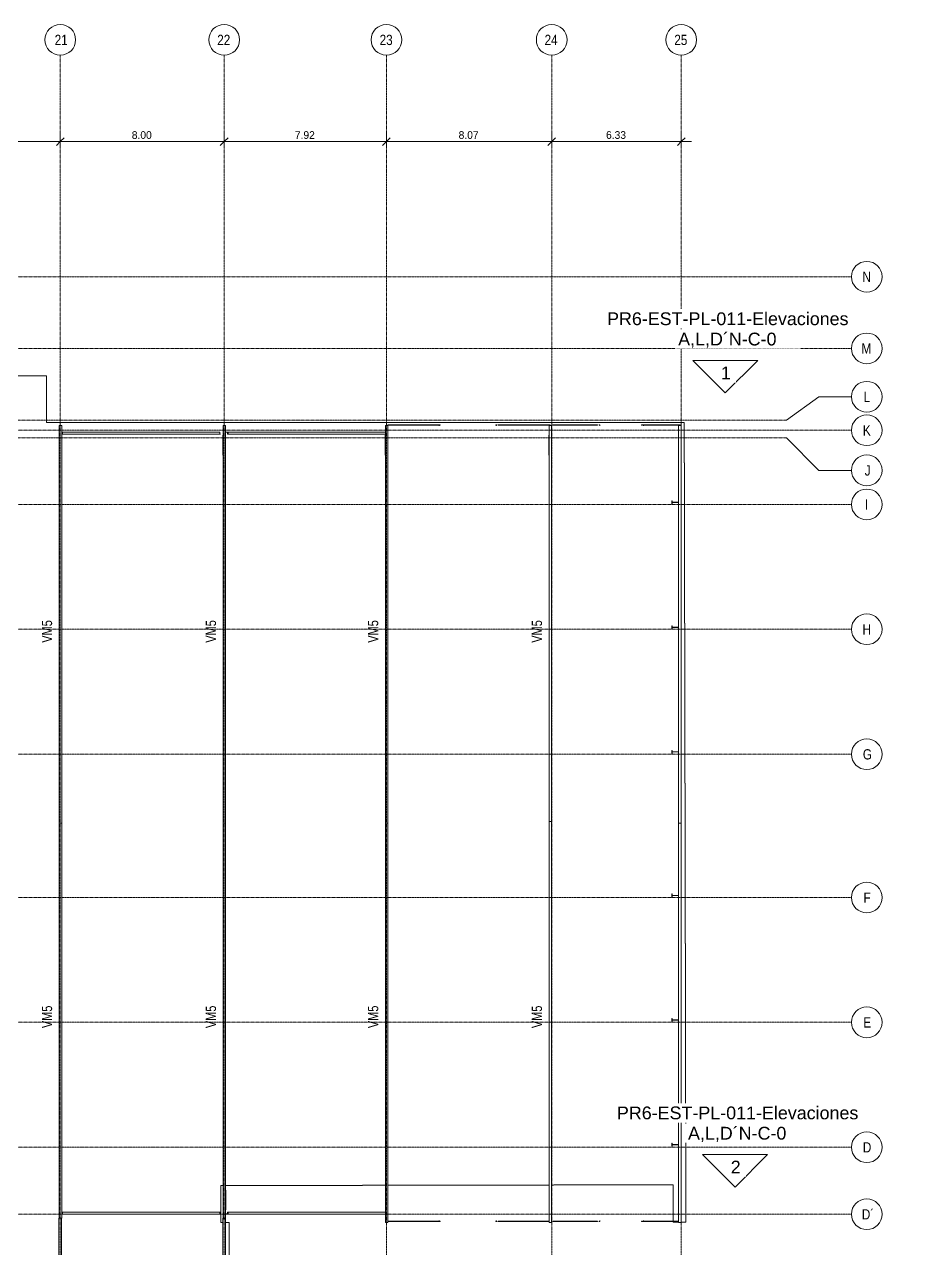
# Model space of a CAD drawing. Header units: centimetres. Extents: x -14291 to 3948, y -1225 to 8033.
# Drawn here: x -1116 to 3216, y 2054 to 8033 of the extents above; entities that cross this region are included whole.
import ezdxf

# ---------------------------------------------------------------- set-up
doc = ezdxf.new("R2010")
doc.units = ezdxf.units.CM
doc.linetypes.add('_Overhead', pattern=[0.47625, 0.3175, -0.15875])
doc.linetypes.add('Grid Line', pattern=[2.2225, 1.27, -0.3175, 0.3175, -0.3175])
for name, color, linetype, lineweight in [('A-ANNO-DIMS', 7, 'Continuous', 9), ('A-ANNO-DIMS-250', 7, 'Continuous', 9), ('A-FLOR', 7, 'Continuous', 9), ('A-GENM', 7, 'Continuous', 9), ('G-ANNO-SYMB', 7, 'Continuous', 9), ('S-BEAM', 7, 'Continuous', 9), ('S-BEAM-IDEN', 7, 'Continuous', 18), ('S-COLS', 7, 'Continuous', 9), ('S-GRID', 7, 'Continuous', 9), ('S-GRID-IDEN', 7, 'Continuous', 9)]:
    doc.layers.add(name, color=color, linetype=linetype, lineweight=lineweight)
doc.styles.add('Arial', font='arial.ttf', dxfattribs={"height": 62.5})
doc.styles.add('Century Gothic', font='GOTHIC.TTF', dxfattribs={"height": 37.5})
doc.styles.add('Century Gothic_1', font='GOTHIC.TTF', dxfattribs={"width": 0.8, "height": 50})
doc.styles.add('Saira Condensed', font='SairaCondensed-Regular.ttf', dxfattribs={"height": 50})
doc.dimstyles.new('FCA_N_Cotas_E100', dxfattribs={"dimscale": 30.48, "dimtxt": 39.15631, "dimasz": 1.230315, "dimexe": 1.64042, "dimexo": 1.64042, "dimgap": 0.082021, "dimtad": 1, "dimlfac": 0.01, "dimrnd": 0.01, "dimzin": 0, "dimdsep": 46, "dimtxsty": 'Century Gothic', "dimblk1": 'OBLIQUE', "dimblk2": 'OBLIQUE', "dimsah": 1, "dimcen": 0.09, "dimdle": 1.64042, "dimadec": 3, "dimazin": 2, "dimtfac": 1, "dimtdec": 4, "dimtix": 1, "dimtmove": 0, "dimatfit": 3, "dimfxl": 1, "dimtvp": 1, "dimtolj": 1, "dimtzin": 0, "dimarcsym": 2})

# ---------------------------------------------------------------- blocks, each defined once
blk = doc.blocks.new('UC-Perfil universal-Pilar - 150 x 430-1710941-N01 - Planta Envigados')
at = {"layer": 'S-COLS'}
for p, q in [((-7.5, 22.5), (7.5, 22.5)), ((-7.5, 21), (-7.5, 22.5)), ((-2, 21), (-7.5, 21)), ((-0.5, -10.2), (-0.5, 19.4)), ((0.5, 19.4), (0.5, -10.2)), ((7.5, 21), (2, 21)), ((7.5, 22.5), (7.5, 21))]:
    blk.add_line(p, q, dxfattribs=at)
for centre, start, end in [((-2, 19.4), 0, 90), ((2, 19.4), 90, 180)]:
    blk.add_arc(centre, 1.52, start, end, dxfattribs=at)
blk = doc.blocks.new('UC-Perfil universal-Pilar - 150 x 430-1711016-N01 - Planta Envigados')
at = {"layer": 'S-COLS'}
for p, q in [((-7.5, 22.5), (7.5, 22.5)), ((-7.5, 21), (-7.5, 22.5)), ((-2, 21), (-7.5, 21)), ((-0.5, -10.2), (-0.5, 19.4)), ((0.5, 19.4), (0.5, -10.2)), ((7.5, 21), (2, 21)), ((7.5, 22.5), (7.5, 21))]:
    blk.add_line(p, q, dxfattribs=at)
for centre, start, end in [((-2, 19.4), 0, 90), ((2, 19.4), 90, 180)]:
    blk.add_arc(centre, 1.52, start, end, dxfattribs=at)
blk = doc.blocks.new('UC-Perfil universal-Pilar - 150 x 430-1711067-N01 - Planta Envigados')
at = {"layer": 'S-COLS'}
for p, q in [((-7.5, 22.5), (7.5, 22.5)), ((-7.5, 21), (-7.5, 22.5)), ((-2, 21), (-7.5, 21)), ((-0.5, -10.2), (-0.5, 19.4)), ((0.5, 19.4), (0.5, -10.2)), ((7.5, 21), (2, 21)), ((7.5, 22.5), (7.5, 21))]:
    blk.add_line(p, q, dxfattribs=at)
for centre, start, end in [((-2, 19.4), 0, 90), ((2, 19.4), 90, 180)]:
    blk.add_arc(centre, 1.52, start, end, dxfattribs=at)
blk = doc.blocks.new('M_RVR_PERFIL L - M_RVR_PERFIL L-1712002-N01 - Planta Envigados')
at = {"layer": 'S-BEAM'}
for p, q in [((2.5, 2.5), (2.3, 2.5)), ((2.3, 2.5), (2.3, -2.3)), ((2.5, -2.5), (2.5, 2.5)), ((2.3, -2.3), (-2.5, -2.3)), ((-2.5, -2.3), (-2.5, -2.5)), ((-2.5, -2.5), (2.5, -2.5))]:
    blk.add_line(p, q, dxfattribs=at)
blk = doc.blocks.new('RVR_Tensor angular - d_25 mm-1712744-N01 - Planta Envigados')
at = {"layer": 'A-GENM', "color": 8, "true_color": 0x808080}
for p, q in [((1, 1), (0, 1)), ((172.7, 1), (1.2, 1)), ((0, -1), (172.7, -1))]:
    blk.add_line(p, q, dxfattribs=at)
for start_param, end_param in [(0, 1.570796), (1.570796, 3.141593)]:
    blk.add_ellipse((0, 0), major_axis=(0, 1), ratio=0.573576, start_param=start_param, end_param=end_param, dxfattribs=at)
blk = doc.blocks.new('RVR_Tensor angular - d_25 mm-1712714-N01 - Planta Envigados')
at = {"layer": 'A-GENM', "color": 8, "true_color": 0x808080}
for p, q in [((216.1, 1), (0, 1)), ((0, -1), (216.1, -1))]:
    blk.add_line(p, q, dxfattribs=at)
for centre, start_param, end_param in [((0, 0), 0, 1.570796), ((216.1, 0), 4.712389, 7.853982), ((0, 0), 1.570796, 3.141593), ((216.1, 0), 1.570796, 4.712389)]:
    blk.add_ellipse(centre, major_axis=(0, 1), ratio=0.502462, start_param=start_param, end_param=end_param, dxfattribs=at)
blk = doc.blocks.new('RVR_Tensor angular - d_25 mm-1712641-N01 - Planta Envigados')
at = {"layer": 'A-GENM', "color": 8, "true_color": 0x808080}
for start, end in [(360, 180), (135, 165), (180, 360), (75, 105), (315, 0), (0, 15), (195, 225)]:
    blk.add_arc((0, 0), 1, start, end, dxfattribs=at)
blk = doc.blocks.new('RVR_Tensor angular - d_25 mm-1712640-N01 - Planta Envigados')
at = {"layer": 'A-GENM', "color": 8, "true_color": 0x808080}
for start, end in [(360, 180), (165, 180), (180, 210), (180, 360), (105, 135), (240, 0), (45, 60), (0, 15)]:
    blk.add_arc((0, 0), 1, start, end, dxfattribs=at)
blk = doc.blocks.new('RVR_Tensor angular - d_25 mm-V32-N01 - Planta Envigados')
at = {"layer": 'A-GENM', "color": 8, "true_color": 0x808080}
for start, end in [(75, 180), (165, 180), (180, 210), (180, 285), (105, 135), (240, 285)]:
    blk.add_arc((0, 0), 1, start, end, dxfattribs=at)
blk = doc.blocks.new('M_RVR_PERFIL L - M_RVR_PERFIL L-1712762-N01 - Planta Envigados')
at = {"layer": 'S-BEAM'}
for p, q in [((2.5, 2.5), (-2.5, 2.5)), ((-2.5, 2.5), (-2.5, 2.3)), ((-2.5, 2.3), (2.3, 2.3)), ((2.3, 2.3), (2.3, -2.5)), ((2.5, -2.5), (2.5, 2.5)), ((2.3, -2.5), (2.5, -2.5))]:
    blk.add_line(p, q, dxfattribs=at)
blk = doc.blocks.new('RVR_Tensor angular - d_25 mm-1712944-N01 - Planta Envigados')
at = {"layer": 'A-GENM', "color": 8, "true_color": 0x808080}
for p, q in [((249.5, 1), (0, 1)), ((0, -1), (249.5, -1))]:
    blk.add_line(p, q, dxfattribs=at)
for centre, start_param, end_param in [((0, 0), 0, 1.570796), ((249.5, 0), 4.712389, 7.853982), ((0, 0), 1.570796, 3.141593), ((249.5, 0), 1.570796, 4.712389)]:
    blk.add_ellipse(centre, major_axis=(0, 1), ratio=0.45399, start_param=start_param, end_param=end_param, dxfattribs=at)
blk = doc.blocks.new('RVR_Tensor angular - d_25 mm-1712957-N01 - Planta Envigados')
at = {"layer": 'A-GENM', "color": 8, "true_color": 0x808080}
for p, q in [((248.7, 1), (0, 1)), ((0, -1), (248.7, -1))]:
    blk.add_line(p, q, dxfattribs=at)
for start_param, end_param in [(0, 1.570796), (1.570796, 3.141593)]:
    blk.add_ellipse((0, 0), major_axis=(0, 1), ratio=0.422618, start_param=start_param, end_param=end_param, dxfattribs=at)
blk = doc.blocks.new('RVR_Tensor angular - d_25 mm-V33-N01 - Planta Envigados')
at = {"layer": 'A-GENM', "color": 8, "true_color": 0x808080}
for start, end in [(360, 180), (135, 165), (180, 225), (240, 360), (75, 105), (315, 0), (0, 15), (195, 225)]:
    blk.add_arc((0, 0), 1, start, end, dxfattribs=at)
blk = doc.blocks.new('RVR_Tensor angular - d_25 mm-V34-N01 - Planta Envigados')
at = {"layer": 'A-GENM', "color": 8, "true_color": 0x808080}
for start, end in [(75, 180), (135, 165), (180, 240), (75, 105), (195, 225), (255, 285)]:
    blk.add_arc((0, 0), 1, start, end, dxfattribs=at)
blk = doc.blocks.new('RVR_Tensor angular doble L - d_25 mm-1744887-N01 - Planta Envigados')
at = {"layer": 'S-BEAM'}
for p, q in [((5.2, 5), (-4.8, 5)), ((-4.8, -4.5), (-4.8, 4.5)), ((729.9, 5), (373.1, 5)), ((730.3, 5), (729.9, 5)), ((-11.9, -5), (-11.9, -4.5)), ((-2.6, -4.5), (-11.9, -4.5)), ((-3, -5), (-11.9, -5)), ((-3, -5), (-3.7, -5))]:
    blk.add_line(p, q, dxfattribs=at)
blk = doc.blocks.new('RVR_Tensor angular doble L - d_25 mm-1744888-N01 - Planta Envigados')
at = {"layer": 'S-BEAM'}
for p, q in [((738.4, 5), (738, 5)), ((738, 4.5), (738.4, 4.5)), ((738.4, 4.5), (738.4, 5)), ((-4.8, -5), (5.2, -5)), ((362.3, -5), (729.9, -5)), ((729.9, -5), (730.3, -5))]:
    blk.add_line(p, q, dxfattribs=at)
blk = doc.blocks.new('RVR_Tensor angular doble L - d_25 mm-1744889-N01 - Planta Envigados')
at = {"layer": 'S-BEAM'}
for p, q in [((-4.4, 4.5), (-2.3, 4.5)), ((382.7, 5), (765.9, 5)), ((382.7, 5), (764.5, 5)), ((382.7, 4.5), (764.5, 4.5)), ((765.9, 5), (764.5, 5)), ((764.5, 5), (764.5, 4.5)), ((764.5, 4.5), (765.9, 4.5)), ((382.7, -5), (765.9, -5))]:
    blk.add_line(p, q, dxfattribs=at)
blk = doc.blocks.new('RVR_Tensor angular doble L - d_25 mm-1744890-N01 - Planta Envigados')
at = {"layer": 'S-BEAM'}
for p, q in [((767.2, 5), (382.7, 5)), ((767.3, 5), (767.2, 5)), ((767.2, 5), (767.2, -4.5)), ((767.3, -5), (767.3, 5)), ((767.7, 5), (767.6, 5)), ((767.6, 5), (767.6, -5)), ((767.7, -4.5), (767.7, 5)), ((764.5, -4.5), (382.7, -4.5)), ((767.6, -5), (382.7, -5)), ((764.5, -5), (382.7, -5)), ((767.2, -4.5), (764.5, -4.5)), ((764.5, -4.5), (764.5, -5)), ((764.5, -5), (767.3, -5)), ((767.6, -5), (770.3, -5)), ((770.3, -4.5), (767.7, -4.5)), ((770.3, -5), (770.3, -4.5))]:
    blk.add_line(p, q, dxfattribs=at)
blk = doc.blocks.new('RVR_Tensor angular doble L - d_25 mm-V35-N01 - Planta Envigados')
at = {"layer": 'S-BEAM'}
for p, q in [((5.2, 5), (-4.8, 5)), ((-4.8, -4.5), (-4.8, 4.5)), ((729.9, 5), (373.1, 5)), ((730.3, 5), (729.9, 5)), ((-2.6, -4.5), (-5.2, -4.5)), ((-3, -5), (-5.2, -5)), ((-3, -5), (-3.7, -5))]:
    blk.add_line(p, q, dxfattribs=at)
blk = doc.blocks.new('RVR_Tensor angular doble L - d_25 mm-V36-N01 - Planta Envigados')
at = {"layer": 'S-BEAM'}
for p, q in [((-4.4, 4.5), (-2.3, 4.5)), ((382.7, 5), (767.6, 5)), ((382.7, 5), (764.5, 5)), ((382.7, 4.5), (764.5, 4.5)), ((767.3, 5), (764.5, 5)), ((764.5, 5), (764.5, 4.5)), ((764.5, 4.5), (767.2, 4.5)), ((767.2, 4.5), (767.2, -5)), ((767.3, -5), (767.3, 5)), ((767.6, 5), (767.6, -5)), ((770.3, 5), (767.6, 5)), ((767.7, -5), (767.7, 4.5)), ((767.7, 4.5), (770.3, 4.5)), ((770.3, 4.5), (770.3, 5)), ((382.7, -5), (767.2, -5)), ((767.2, -5), (767.3, -5)), ((767.6, -5), (767.7, -5))]:
    blk.add_line(p, q, dxfattribs=at)
blk = doc.blocks.new('RVR_Tensor angular doble L - d_25 mm-V37-N01 - Planta Envigados')
at = {"layer": 'S-BEAM'}
for p, q in [((767.2, 5), (382.7, 5)), ((767.3, 5), (767.2, 5)), ((767.2, 5), (767.2, -4.5)), ((767.3, -5), (767.3, 5)), ((767.7, 5), (767.6, 5)), ((767.6, 5), (767.6, -5)), ((767.7, -4.5), (767.7, 5)), ((-2.3, -4.5), (-4.4, -4.5)), ((764.5, -4.5), (382.7, -4.5)), ((767.6, -5), (382.7, -5)), ((764.5, -5), (382.7, -5)), ((767.2, -4.5), (764.5, -4.5)), ((764.5, -4.5), (764.5, -5)), ((764.5, -5), (767.3, -5)), ((767.6, -5), (770.3, -5)), ((770.3, -4.5), (767.7, -4.5)), ((770.3, -5), (770.3, -4.5))]:
    blk.add_line(p, q, dxfattribs=at)
blk = doc.blocks.new('RVR_Tensor angular doble L - d_25 mm-V38-N01 - Planta Envigados')
at = {"layer": 'S-BEAM'}
for p, q in [((-11.9, 4.5), (-11.9, 5)), ((-11.9, 5), (-3, 5)), ((-11.9, 4.5), (-2.6, 4.5)), ((-4.8, -4.5), (-4.8, 4.5)), ((-3.7, 5), (-3, 5)), ((-4.8, -5), (5.2, -5)), ((373.1, -5), (729.9, -5)), ((729.9, -5), (730.3, -5))]:
    blk.add_line(p, q, dxfattribs=at)
blk = doc.blocks.new('RVR_Tensor angular doble L - d_25 mm-V39-N01 - Planta Envigados')
at = {"layer": 'S-BEAM'}
for p, q in [((5.2, 5), (-4.8, 5)), ((729.9, 5), (362.3, 5)), ((730.3, 5), (729.9, 5)), ((738.4, -4.5), (738, -4.5)), ((738, -5), (738.4, -5)), ((738.4, -5), (738.4, -4.5))]:
    blk.add_line(p, q, dxfattribs=at)
blk = doc.blocks.new('RVR_Tensor angular doble L - d_25 mm-V40-N01 - Planta Envigados')
at = {"layer": 'S-BEAM'}
for p, q in [((765.9, 5), (382.7, 5)), ((-2.3, -4.5), (-4.4, -4.5)), ((764.5, -4.5), (382.7, -4.5)), ((765.9, -5), (382.7, -5)), ((764.5, -5), (382.7, -5)), ((765.9, -4.5), (764.5, -4.5)), ((764.5, -4.5), (764.5, -5)), ((764.5, -5), (765.9, -5))]:
    blk.add_line(p, q, dxfattribs=at)
blk = doc.blocks.new('RVR_Tensor angular doble L - d_25 mm-V41-N01 - Planta Envigados')
at = {"layer": 'S-BEAM'}
for p, q in [((382.7, 5), (767.6, 5)), ((382.7, 5), (764.5, 5)), ((382.7, 4.5), (764.5, 4.5)), ((767.3, 5), (764.5, 5)), ((764.5, 5), (764.5, 4.5)), ((764.5, 4.5), (767.2, 4.5)), ((767.2, 4.5), (767.2, -5)), ((767.3, -5), (767.3, 5)), ((767.6, 5), (767.6, -5)), ((770.3, 5), (767.6, 5)), ((767.7, -5), (767.7, 4.5)), ((767.7, 4.5), (770.3, 4.5)), ((770.3, 4.5), (770.3, 5)), ((382.7, -5), (767.2, -5)), ((767.2, -5), (767.3, -5)), ((767.6, -5), (767.7, -5))]:
    blk.add_line(p, q, dxfattribs=at)
blk = doc.blocks.new('RVR_Tensor angular doble L - d_25 mm-V42-N01 - Planta Envigados')
at = {"layer": 'S-BEAM'}
for p, q in [((-5.2, 5), (-3, 5)), ((-5.2, 4.5), (-2.6, 4.5)), ((-4.8, -4.5), (-4.8, 4.5)), ((-3.7, 5), (-3, 5)), ((-4.8, -5), (5.2, -5)), ((373.1, -5), (729.9, -5)), ((729.9, -5), (730.3, -5))]:
    blk.add_line(p, q, dxfattribs=at)
blk = doc.blocks.new('RVR_Tensor angular - d_25 mm-1722033-N01 - Planta Envigados')
at = {"layer": 'A-GENM', "color": 8, "true_color": 0x808080}
for p, q in [((180.2, 1), (0, 1)), ((0, -1), (1, -1)), ((1.2, -1), (180.2, -1))]:
    blk.add_line(p, q, dxfattribs=at)
for centre, start_param, end_param in [((0, 0), 0, 1.570796), ((180.2, 0), 4.712389, 7.853982), ((0, 0), 1.570796, 3.141593), ((180.2, 0), 1.570796, 4.712389)]:
    blk.add_ellipse(centre, major_axis=(0, 1), ratio=0.573576, start_param=start_param, end_param=end_param, dxfattribs=at)
blk = doc.blocks.new('RVR_Tensor angular - d_25 mm-1722034-N01 - Planta Envigados')
at = {"layer": 'A-GENM', "color": 8, "true_color": 0x808080}
for p, q in [((216.1, 1), (0, 1)), ((0, -1), (216.1, -1))]:
    blk.add_line(p, q, dxfattribs=at)
for centre, start_param, end_param in [((0, 0), 0, 1.570796), ((216.1, 0), 4.712389, 7.853982), ((0, 0), 1.570796, 3.141593), ((216.1, 0), 1.570796, 4.712389)]:
    blk.add_ellipse(centre, major_axis=(0, 1), ratio=0.502462, start_param=start_param, end_param=end_param, dxfattribs=at)
blk = doc.blocks.new('RVR_Tensor angular - d_25 mm-1722035-N01 - Planta Envigados')
at = {"layer": 'A-GENM', "color": 8, "true_color": 0x808080}
for start, end in [(360, 180), (135, 165), (180, 360), (60, 120), (0, 45), (345, 0), (240, 300)]:
    blk.add_arc((0, 0), 1, start, end, dxfattribs=at)
blk = doc.blocks.new('RVR_Tensor angular - d_25 mm-1722036-N01 - Planta Envigados')
at = {"layer": 'A-GENM', "color": 8, "true_color": 0x808080}
for start, end in [(360, 180), (150, 180), (180, 360), (0, 120), (345, 0), (180, 195), (225, 255), (300, 315)]:
    blk.add_arc((0, 0), 1, start, end, dxfattribs=at)
blk = doc.blocks.new('RVR_Tensor angular - d_25 mm-V43-N01 - Planta Envigados')
at = {"layer": 'A-GENM', "color": 8, "true_color": 0x808080}
for start, end in [(75, 180), (150, 180), (75, 120), (180, 195), (180, 285), (225, 255)]:
    blk.add_arc((0, 0), 1, start, end, dxfattribs=at)
blk = doc.blocks.new('RVR_Tensor angular - d_25 mm-1722037-N01 - Planta Envigados')
at = {"layer": 'A-GENM', "color": 8, "true_color": 0x808080}
for p, q in [((249.5, 1), (0, 1)), ((0, -1), (249.5, -1))]:
    blk.add_line(p, q, dxfattribs=at)
for centre, start_param, end_param in [((0, 0), 0, 1.570796), ((249.5, 0), 4.712389, 7.853982), ((0, 0), 1.570796, 3.141593), ((249.5, 0), 1.570796, 4.712389)]:
    blk.add_ellipse(centre, major_axis=(0, 1), ratio=0.45399, start_param=start_param, end_param=end_param, dxfattribs=at)
blk = doc.blocks.new('RVR_Tensor angular - d_25 mm-1722038-N01 - Planta Envigados')
at = {"layer": 'A-GENM', "color": 8, "true_color": 0x808080}
for p, q in [((253.8, 1), (0, 1)), ((0, -1), (253.8, -1))]:
    blk.add_line(p, q, dxfattribs=at)
for centre, start_param, end_param in [((0, 0), 0, 1.570796), ((253.8, 0), 4.712389, 7.853982), ((0, 0), 1.570796, 3.141593), ((253.8, 0), 1.570796, 4.712389)]:
    blk.add_ellipse(centre, major_axis=(0, 1), ratio=0.422618, start_param=start_param, end_param=end_param, dxfattribs=at)
blk = doc.blocks.new('RVR_Tensor angular - d_25 mm-V44-N01 - Planta Envigados')
at = {"layer": 'A-GENM', "color": 8, "true_color": 0x808080}
for start, end in [(135, 165), (135, 180), (180, 360), (60, 120), (360, 120), (0, 45), (345, 0), (240, 300)]:
    blk.add_arc((0, 0), 1, start, end, dxfattribs=at)
blk = doc.blocks.new('RVR_Tensor angular - d_25 mm-V45-N01 - Planta Envigados')
at = {"layer": 'A-GENM', "color": 8, "true_color": 0x808080}
for start, end in [(120, 180), (135, 165), (75, 105), (75, 105), (180, 285), (240, 285)]:
    blk.add_arc((0, 0), 1, start, end, dxfattribs=at)
blk = doc.blocks.new('RVR_Tensor angular - d_25 mm-V46-N01 - Planta Envigados')
at = {"layer": 'A-GENM', "color": 8, "true_color": 0x808080}
for start, end in [(135, 165), (135, 165), (60, 120), (60, 120), (0, 45), (360, 45), (345, 0), (345, 360), (240, 300), (240, 300)]:
    blk.add_arc((0, 0), 1, start, end, dxfattribs=at)
blk = doc.blocks.new('RVR_Tensor angular - d_25 mm-V47-N01 - Planta Envigados')
at = {"layer": 'A-GENM', "color": 8, "true_color": 0x808080}
for start, end in [(150, 180), (150, 180), (0, 120), (360, 120), (345, 0), (345, 360), (180, 195), (180, 195), (225, 255), (225, 255), (300, 315), (300, 315)]:
    blk.add_arc((0, 0), 1, start, end, dxfattribs=at)
blk = doc.blocks.new('RVR_Tensor angular - d_25 mm-V48-N01 - Planta Envigados')
at = {"layer": 'A-GENM', "color": 8, "true_color": 0x808080}
for start, end in [(150, 180), (150, 180), (75, 120), (75, 120), (180, 195), (180, 195), (225, 255), (225, 255)]:
    blk.add_arc((0, 0), 1, start, end, dxfattribs=at)
blk = doc.blocks.new('RVR_Tensor angular - d_25 mm-V49-N01 - Planta Envigados')
at = {"layer": 'A-GENM', "color": 8, "true_color": 0x808080}
for start, end in [(135, 165), (135, 165), (75, 105), (75, 105), (240, 285), (240, 285)]:
    blk.add_arc((0, 0), 1, start, end, dxfattribs=at)
blk = doc.blocks.new('RVR_Tensor angular - d_25 mm-V50-N01 - Planta Envigados')
at = {"layer": 'A-GENM', "color": 8, "true_color": 0x808080}
for start, end in [(150, 180), (150, 180), (75, 120), (360, 120), (60, 75), (0, 60), (345, 0), (345, 360), (180, 195), (180, 195), (225, 255), (225, 255), (300, 315), (300, 315)]:
    blk.add_arc((0, 0), 1, start, end, dxfattribs=at)
blk = doc.blocks.new('Grid - 3mm-1819951-N01 - Planta Envigados')
at = {"layer": 'S-GRID-IDEN', "color": 253, "true_color": 0xaaaaaa}
blk.add_circle((0, 0), 0.3, dxfattribs=at)
blk = doc.blocks.new('DIMBLOCK34-N01 - Planta Envigados')
at = {"layer": 'A-ANNO-DIMS-250'}
for p, q in [((-1747.1, 7460.9), (-1747.1, 7510.9)), ((-940.8, 7460.9), (-940.8, 7510.9)), ((-1747.1, 7460.9), (-940.8, 7460.9)), ((-1747.1, 7460.9), (-1747.1, 7437.4)), ((-940.8, 7460.9), (-940.8, 7437.4))]:
    blk.add_line(p, q, dxfattribs=at)
at = {"layer": 'A-ANNO-DIMS-250', "lineweight": 35}
for p, q in [((-1747.1, 7460.9), (-1728.3, 7479.6)), ((-940.8, 7460.9), (-922.1, 7479.6)), ((-1747.1, 7460.9), (-1765.8, 7442.1)), ((-940.8, 7460.9), (-959.6, 7442.1))]:
    blk.add_line(p, q, dxfattribs=at)
at = {"layer": 'A-ANNO-DIMS-250', "color": 0, "insert": (-1394.9, 7511.4), "char_height": 37.5, "width": 122.317, "attachment_point": 1, "line_spacing_factor": 0.984502, "style": 'Century Gothic'}
blk.add_mtext('8.06', dxfattribs=at)
blk = doc.blocks.new('_Oblique')
at = {"color": 0, "linetype": 'ByBlock', "lineweight": -2}
blk.add_line((-0.5, -0.5), (0.5, 0.5), dxfattribs=at)
blk = doc.blocks.new('DIMBLOCK35-N01 - Planta Envigados')
at = {"layer": 'A-ANNO-DIMS-250'}
for p, q in [((-940.8, 7460.9), (-940.8, 7510.9)), ((-140.4, 7460.9), (-140.4, 7510.9)), ((-940.8, 7460.9), (-140.4, 7460.9)), ((-940.8, 7460.9), (-940.8, 7437.4)), ((-140.4, 7460.9), (-140.4, 7437.4))]:
    blk.add_line(p, q, dxfattribs=at)
at = {"layer": 'A-ANNO-DIMS-250', "lineweight": 35}
for p, q in [((-940.8, 7460.9), (-922.1, 7479.6)), ((-140.4, 7460.9), (-121.7, 7479.6)), ((-940.8, 7460.9), (-959.6, 7442.1)), ((-140.4, 7460.9), (-159.2, 7442.1))]:
    blk.add_line(p, q, dxfattribs=at)
at = {"layer": 'A-ANNO-DIMS-250', "color": 0, "insert": (-591.6, 7511.4), "char_height": 37.5, "width": 122.317, "attachment_point": 1, "line_spacing_factor": 0.984502, "style": 'Century Gothic'}
blk.add_mtext('8.00', dxfattribs=at)
blk = doc.blocks.new('DIMBLOCK36-N01 - Planta Envigados')
at = {"layer": 'A-ANNO-DIMS-250'}
for p, q in [((-140.4, 7460.9), (-140.4, 7510.9)), ((651.8, 7460.9), (651.8, 7510.9)), ((-140.4, 7460.9), (651.8, 7460.9)), ((-140.4, 7460.9), (-140.4, 7437.4)), ((651.8, 7460.9), (651.8, 7437.4))]:
    blk.add_line(p, q, dxfattribs=at)
at = {"layer": 'A-ANNO-DIMS-250', "lineweight": 35}
for p, q in [((-140.4, 7460.9), (-121.7, 7479.6)), ((651.8, 7460.9), (670.6, 7479.6)), ((-140.4, 7460.9), (-159.2, 7442.1)), ((651.8, 7460.9), (633.1, 7442.1))]:
    blk.add_line(p, q, dxfattribs=at)
at = {"layer": 'A-ANNO-DIMS-250', "color": 0, "insert": (204.7, 7511.4), "char_height": 37.5, "width": 122.317, "attachment_point": 1, "line_spacing_factor": 0.984502, "style": 'Century Gothic'}
blk.add_mtext('7.92', dxfattribs=at)
blk = doc.blocks.new('DIMBLOCK37-N01 - Planta Envigados')
at = {"layer": 'A-ANNO-DIMS-250'}
for p, q in [((651.8, 7460.9), (651.8, 7510.9)), ((1458.9, 7460.9), (1458.9, 7510.9)), ((651.8, 7460.9), (1458.9, 7460.9)), ((651.8, 7460.9), (651.8, 7437.4)), ((1458.9, 7460.9), (1458.9, 7437.4))]:
    blk.add_line(p, q, dxfattribs=at)
at = {"layer": 'A-ANNO-DIMS-250', "lineweight": 35}
for p, q in [((651.8, 7460.9), (670.6, 7479.6)), ((1458.9, 7460.9), (1477.7, 7479.6)), ((651.8, 7460.9), (633.1, 7442.1)), ((1458.9, 7460.9), (1440.2, 7442.1))]:
    blk.add_line(p, q, dxfattribs=at)
at = {"layer": 'A-ANNO-DIMS-250', "color": 0, "insert": (1004.4, 7511.4), "char_height": 37.5, "width": 122.317, "attachment_point": 1, "line_spacing_factor": 0.984502, "style": 'Century Gothic'}
blk.add_mtext('8.07', dxfattribs=at)
blk = doc.blocks.new('DIMBLOCK38-N01 - Planta Envigados')
at = {"layer": 'A-ANNO-DIMS-250'}
for p, q in [((1458.9, 7460.9), (1458.9, 7510.9)), ((2091.5, 7460.9), (2091.5, 7510.9)), ((1458.9, 7460.9), (2141.5, 7460.9)), ((1458.9, 7460.9), (1458.9, 7437.4)), ((2091.5, 7460.9), (2091.5, 7437.4))]:
    blk.add_line(p, q, dxfattribs=at)
at = {"layer": 'A-ANNO-DIMS-250', "lineweight": 35}
for p, q in [((1458.9, 7460.9), (1477.7, 7479.6)), ((2091.5, 7460.9), (2110.2, 7479.6)), ((1458.9, 7460.9), (1440.2, 7442.1)), ((2091.5, 7460.9), (2072.7, 7442.1))]:
    blk.add_line(p, q, dxfattribs=at)
at = {"layer": 'A-ANNO-DIMS-250', "color": 0, "insert": (1724.2, 7511.4), "char_height": 37.5, "width": 122.317, "attachment_point": 1, "line_spacing_factor": 0.984502, "style": 'Century Gothic'}
blk.add_mtext('6.33', dxfattribs=at)
blk = doc.blocks.new('Elevation - Detail Number-1115155-N01 - Planta Envigados')
at = {"layer": 'G-ANNO-SYMB'}
for p, q in [((0, 0.635), (-0.635, 0)), ((0.635, 0), (0, 0.635)), ((-0.635, 0), (0.635, 0))]:
    blk.add_line(p, q, dxfattribs=at)

msp = doc.modelspace()

# ---------------------------------------------------------------- linework, layer by layer
at = {"layer": 'A-FLOR', "color": 8, "linetype": '_Overhead', "true_color": 0x808080}
for p, q in [((-1692.831, 6315.886), (-1007.956, 6315.886)), ((-1007.956, 6315.886), (-1692.831, 6315.886)), ((-1007.956, 6315.886), (-1007.956, 6087.713)), ((-1007.956, 6087.713), (-1007.956, 6315.886)), ((-1007.956, 6087.713), (2106.205, 6087.713)), ((2106.205, 6087.713), (-1007.956, 6087.713)), ((2106.205, 6087.713), (2114.329, 2182.062)), ((2114.329, 2182.062), (2106.205, 6087.713)), ((-145.681, 2361.238), (-156.188, 2361.219)), ((-156.188, 2361.219), (-145.681, 2361.238)), ((-156.188, 2361.219), (-156.188, 2181.562)), ((-156.188, 2181.562), (-156.188, 2361.219)), ((646.544, 2362.621), (-133.181, 2361.26)), ((-133.181, 2361.26), (646.544, 2362.621)), ((1446.138, 2364.018), (659.044, 2362.643)), ((659.044, 2362.643), (1446.138, 2364.018)), ((2051.33, 2365.075), (1458.638, 2364.04)), ((1458.638, 2364.04), (2051.33, 2365.075)), ((2051.33, 2187.193), (2051.33, 2365.075)), ((2051.33, 2365.075), (2051.33, 2187.193)), ((-156.188, 2181.562), (-146.78, 2181.562)), ((-146.78, 2181.562), (-156.188, 2181.562)), ((-134.28, 2181.562), (-115.684, 2181.562)), ((-115.684, 2181.562), (-134.28, 2181.562)), ((-115.684, 2181.562), (-115.261, 257.578)), ((-115.261, 257.578), (-115.684, 2181.562)), ((2051.33, 2182.062), (2051.33, 2185.28)), ((2051.33, 2185.28), (2051.33, 2182.062)), ((2078.688, 2182.062), (2051.33, 2182.062)), ((2051.33, 2182.062), (2078.688, 2182.062)), ((2114.329, 2182.062), (2091.188, 2182.062)), ((2091.188, 2182.062), (2114.329, 2182.062))]:
    msp.add_line(p, q, dxfattribs=at)
at = {"layer": 'S-BEAM'}
for p, q in [((-946.078, 4131.501), (-946.078, 6073.06)), ((-933.578, 6073.06), (-946.078, 6073.06)), ((-933.578, 4131.501), (-933.578, 6073.06)), ((-145.681, 4131.501), (-145.681, 6073.06)), ((-133.181, 6073.06), (-145.681, 6073.06)), ((-133.181, 4131.501), (-133.181, 6073.06)), ((646.544, 4131.501), (646.544, 6073.06)), ((659.044, 6073.06), (646.544, 6073.06)), ((659.044, 4131.501), (659.044, 6073.06)), ((1446.138, 6073.06), (1458.638, 6073.06)), ((1446.138, 4139.375), (1446.138, 6073.06)), ((1458.638, 4139.375), (1458.638, 6073.06)), ((2078.688, 4131.501), (2078.688, 6073.06)), ((2091.188, 6073.06), (2078.688, 6073.06)), ((2091.188, 4131.501), (2091.188, 6073.06)), ((-946.078, 4131.501), (-933.578, 4131.501)), ((-946.078, 2201.853), (-946.078, 4131.501)), ((-933.578, 2201.853), (-933.578, 4131.501)), ((-145.681, 2201.853), (-145.681, 4131.501)), ((-145.681, 4131.501), (-133.181, 4131.501)), ((-133.181, 4131.501), (-133.181, 2201.853)), ((646.544, 4131.501), (646.544, 2180.286)), ((659.044, 4131.501), (646.544, 4131.501)), ((659.044, 4131.501), (659.044, 2180.286)), ((1446.138, 4139.375), (1446.138, 2180.286)), ((1458.638, 4139.375), (1446.138, 4139.375)), ((1458.638, 4139.375), (1458.638, 2180.286)), ((2078.688, 4131.501), (2078.688, 2180.286)), ((2091.188, 4131.501), (2078.688, 4131.501)), ((2091.188, 4131.501), (2091.188, 2180.286)), ((-947.177, 1217.715), (-947.177, 2201.853)), ((-946.078, 2201.853), (-947.177, 2201.853)), ((-946.078, 2201.853), (-933.578, 2201.853)), ((-934.677, 2201.853), (-934.677, 1217.715)), ((-146.78, 2201.853), (-146.78, 1217.715)), ((-145.681, 2201.853), (-146.78, 2201.853)), ((-145.681, 2201.853), (-133.181, 2201.853)), ((-134.28, 2201.853), (-134.28, 2199.518)), ((-134.28, 2198.935), (-134.28, 1217.715)), ((659.044, 2180.286), (646.544, 2180.286)), ((1458.638, 2180.286), (1446.138, 2180.286)), ((2091.188, 2180.286), (2078.688, 2180.286))]:
    msp.add_line(p, q, dxfattribs=at)
at = {"layer": 'S-COLS'}
for p, q in [((-946.973, 6069.635), (-946.078, 6069.635)), ((-946.973, 6069.053), (-946.973, 6069.635)), ((-946.078, 6069.053), (-946.973, 6069.053)), ((-146.576, 6069.635), (-145.681, 6069.635)), ((-146.576, 6069.053), (-146.576, 6069.635)), ((-145.681, 6069.053), (-146.576, 6069.053)), ((645.649, 6069.635), (646.544, 6069.635)), ((645.649, 6069.053), (645.649, 6069.635)), ((646.544, 6069.053), (645.649, 6069.053)), ((1445.243, 6069.053), (1445.243, 6069.635)), ((1445.243, 6069.635), (1446.138, 6069.635)), ((1446.138, 6069.053), (1445.243, 6069.053)), ((2077.793, 6069.053), (2077.793, 6069.635)), ((2077.793, 6069.635), (2078.688, 6069.635)), ((2078.688, 6069.053), (2077.793, 6069.053)), ((-946.078, 6025.957), (-946.973, 6025.957)), ((-946.973, 6025.957), (-946.973, 5930.217)), ((-145.681, 6025.957), (-146.576, 6025.957)), ((-146.576, 6025.957), (-146.576, 5930.217)), ((646.544, 6025.957), (645.649, 6025.957)), ((645.649, 6025.957), (645.649, 5930.217)), ((1446.138, 6025.957), (1445.243, 6025.957)), ((1445.243, 6025.957), (1445.243, 5930.217)), ((2078.688, 6025.957), (2077.793, 6025.957)), ((2077.793, 6025.957), (2077.793, 5930.217)), ((-946.973, 5930.217), (-946.078, 5930.217)), ((-946.973, 5929.635), (-946.973, 5930.217)), ((-946.973, 5929.635), (-946.078, 5929.635)), ((-146.576, 5930.217), (-145.681, 5930.217)), ((-146.576, 5929.635), (-146.576, 5930.217)), ((-146.576, 5929.635), (-145.681, 5929.635)), ((645.649, 5930.217), (646.544, 5930.217)), ((645.649, 5929.635), (645.649, 5930.217)), ((645.649, 5929.635), (646.544, 5929.635)), ((1445.243, 5930.217), (1446.138, 5930.217)), ((1445.243, 5929.635), (1445.243, 5930.217)), ((1446.138, 5929.635), (1445.243, 5929.635)), ((2077.793, 5930.217), (2078.688, 5930.217)), ((2077.793, 5929.635), (2077.793, 5930.217)), ((2078.688, 5929.635), (2077.793, 5929.635)), ((-933.473, 2342.853), (-933.473, 2343.435)), ((-933.473, 2342.853), (-933.473, 2247.113)), ((-133.076, 2338.353), (-133.076, 2338.935)), ((-133.076, 2338.353), (-133.076, 2242.613)), ((659.149, 2338.353), (659.149, 2338.935)), ((659.149, 2338.353), (659.149, 2242.613)), ((1458.743, 2338.935), (1458.743, 2338.353)), ((1458.743, 2242.613), (1458.743, 2338.353)), ((2091.293, 2338.935), (2091.293, 2338.353)), ((2091.293, 2242.613), (2091.293, 2338.353)), ((-933.473, 2204.018), (-933.473, 2203.435)), ((-145.576, 2199.518), (-139.681, 2199.518)), ((-145.576, 2198.935), (-145.576, 2199.518)), ((-133.076, 2198.935), (-145.576, 2198.935)), ((-139.681, 2199.518), (-139.681, 2201.853)), ((-138.971, 2201.853), (-138.971, 2199.518)), ((-138.971, 2199.518), (-133.076, 2199.518)), ((-133.076, 2199.518), (-133.076, 2198.935)), ((659.149, 2199.518), (659.149, 2198.935)), ((1458.743, 2199.518), (1458.743, 2198.935)), ((2091.293, 2199.518), (2091.293, 2198.935))]:
    msp.add_line(p, q, dxfattribs=at)
at = {"layer": 'S-GRID', "color": 253, "linetype": 'Grid Line', "true_color": 0xaaaaaa}
for p, q in [((-940.801, 7882.574), (-940.801, -1075.311)), ((-140.405, 7882.574), (-140.405, -1075.311)), ((651.821, 7882.574), (651.821, -1075.311)), ((1458.935, 7882.574), (1458.935, -1075.311)), ((2091.486, 7882.574), (2091.486, -1075.311)), ((-14005.363, 6800.445), (2922.583, 6800.445)), ((-14005.363, 6450.445), (2922.583, 6450.445)), ((-13687.863, 6100.445), (2605.083, 6100.445)), ((-14005.363, 6050.445), (2922.583, 6050.445)), ((-13687.863, 6013.539), (2605.083, 6013.539)), ((-14005.363, 5688.539), (2922.583, 5688.539)), ((-14005.363, 5078.539), (2922.583, 5078.539)), ((-14005.363, 4468.259), (2922.583, 4468.259)), ((-14005.363, 3768.259), (2922.583, 3768.259)), ((-14005.363, 3158.662), (2922.583, 3158.662)), ((-14005.363, 2548.662), (2922.583, 2548.662)), ((-14005.363, 2221.376), (2922.583, 2221.376))]:
    msp.add_line(p, q, dxfattribs=at)
at = {"layer": 'S-GRID', "color": 253, "true_color": 0xaaaaaa}
for p, q in [((2605.083, 6100.445), (2763.833, 6214.403)), ((2763.833, 6214.403), (2922.583, 6214.403)), ((2605.083, 6013.539), (2763.833, 5854.789)), ((2763.833, 5854.789), (2922.583, 5854.789))]:
    msp.add_line(p, q, dxfattribs=at)

# ---------------------------------------------------------------- block references
at = {"layer": 'A-GENM', "color": 8, "true_color": 0x808080, "rotation": 180}
for name, p in [('RVR_Tensor angular - d_25 mm-1722037-N01 - Planta Envigados', (909.003, 6076.775)), ('RVR_Tensor angular - d_25 mm-V45-N01 - Planta Envigados', (909.589, 6076.775)), ('RVR_Tensor angular - d_25 mm-V49-N01 - Planta Envigados', (909.589, 6076.775)), ('RVR_Tensor angular - d_25 mm-V49-N01 - Planta Envigados', (909.589, 6076.775)), ('RVR_Tensor angular - d_25 mm-1722036-N01 - Planta Envigados', (913.237, 6076.775)), ('RVR_Tensor angular - d_25 mm-V47-N01 - Planta Envigados', (913.237, 6076.775)), ('RVR_Tensor angular - d_25 mm-V50-N01 - Planta Envigados', (913.237, 6076.775)), ('RVR_Tensor angular - d_25 mm-V44-N01 - Planta Envigados', (1186.497, 6076.775)), ('RVR_Tensor angular - d_25 mm-V46-N01 - Planta Envigados', (1186.497, 6076.775)), ('RVR_Tensor angular - d_25 mm-V46-N01 - Planta Envigados', (1186.497, 6076.775)), ('RVR_Tensor angular - d_25 mm-1722036-N01 - Planta Envigados', (1190.146, 6076.775)), ('RVR_Tensor angular - d_25 mm-V47-N01 - Planta Envigados', (1190.146, 6076.775)), ('RVR_Tensor angular - d_25 mm-V47-N01 - Planta Envigados', (1190.146, 6076.775)), ('RVR_Tensor angular - d_25 mm-1722034-N01 - Planta Envigados', (1681.529, 6076.775)), ('RVR_Tensor angular - d_25 mm-V43-N01 - Planta Envigados', (1681.804, 6076.775)), ('RVR_Tensor angular - d_25 mm-V48-N01 - Planta Envigados', (1681.804, 6076.775)), ('RVR_Tensor angular - d_25 mm-V48-N01 - Planta Envigados', (1681.804, 6076.775)), ('RVR_Tensor angular - d_25 mm-1722035-N01 - Planta Envigados', (1898.15, 6076.775)), ('RVR_Tensor angular - d_25 mm-V46-N01 - Planta Envigados', (1898.15, 6076.775)), ('RVR_Tensor angular - d_25 mm-V46-N01 - Planta Envigados', (1898.15, 6076.775)), ('RVR_Tensor angular - d_25 mm-1722036-N01 - Planta Envigados', (1901.798, 6076.775)), ('RVR_Tensor angular - d_25 mm-V47-N01 - Planta Envigados', (1901.798, 6076.775)), ('RVR_Tensor angular - d_25 mm-V47-N01 - Planta Envigados', (1901.798, 6076.775)), ('RVR_Tensor angular - d_25 mm-1712944-N01 - Planta Envigados', (909.003, 2186.227)), ('RVR_Tensor angular - d_25 mm-V34-N01 - Planta Envigados', (909.589, 2186.227)), ('RVR_Tensor angular - d_25 mm-1712640-N01 - Planta Envigados', (913.237, 2186.227)), ('RVR_Tensor angular - d_25 mm-V33-N01 - Planta Envigados', (1186.497, 2186.227)), ('RVR_Tensor angular - d_25 mm-1712640-N01 - Planta Envigados', (1190.146, 2186.227)), ('RVR_Tensor angular - d_25 mm-1712714-N01 - Planta Envigados', (1681.529, 2186.227)), ('RVR_Tensor angular - d_25 mm-V32-N01 - Planta Envigados', (1681.804, 2186.227)), ('RVR_Tensor angular - d_25 mm-1712641-N01 - Planta Envigados', (1898.15, 2186.227)), ('RVR_Tensor angular - d_25 mm-1712640-N01 - Planta Envigados', (1901.798, 2186.227))]:
    msp.add_blockref(name, p, dxfattribs=at)
at = {"layer": 'A-GENM', "color": 8, "true_color": 0x808080}
for name, p in [('RVR_Tensor angular - d_25 mm-1722038-N01 - Planta Envigados', (1197.457, 6076.775)), ('RVR_Tensor angular - d_25 mm-1722033-N01 - Planta Envigados', (1905.982, 6076.775)), ('RVR_Tensor angular - d_25 mm-1712957-N01 - Planta Envigados', (1197.457, 2186.227)), ('RVR_Tensor angular - d_25 mm-1712744-N01 - Planta Envigados', (1905.982, 2186.227))]:
    msp.add_blockref(name, p, dxfattribs=at)
at = {"layer": 'G-ANNO-SYMB', "extrusion": (0, 0, -1), "xscale": 249.9999999999999, "yscale": 249.9999999999999, "zscale": 249.9999999999999, "rotation": 180}
for p in [(-2306.594, 6391.695), (-2354.666, 2512.626)]:
    msp.add_blockref('Elevation - Detail Number-1115155-N01 - Planta Envigados', p, dxfattribs=at)
at = {"layer": 'S-BEAM'}
for name, p in [('RVR_Tensor angular doble L - d_25 mm-V42-N01 - Planta Envigados', (-928.35, 6036.085)), ('RVR_Tensor angular doble L - d_25 mm-V37-N01 - Planta Envigados', (-928.6, 6036.085)), ('RVR_Tensor angular doble L - d_25 mm-V38-N01 - Planta Envigados', (-119.101, 6036.085)), ('RVR_Tensor angular doble L - d_25 mm-V40-N01 - Planta Envigados', (-119.352, 6036.085)), ('M_RVR_PERFIL L - M_RVR_PERFIL L-1712762-N01 - Planta Envigados', (1691.42, 6074.14)), ('M_RVR_PERFIL L - M_RVR_PERFIL L-1712762-N01 - Planta Envigados', (1904.665, 6074.14)), ('RVR_Tensor angular doble L - d_25 mm-V35-N01 - Planta Envigados', (-928.35, 2226.917)), ('RVR_Tensor angular doble L - d_25 mm-V36-N01 - Planta Envigados', (-928.6, 2226.917)), ('RVR_Tensor angular doble L - d_25 mm-1744887-N01 - Planta Envigados', (-119.101, 2226.917)), ('RVR_Tensor angular doble L - d_25 mm-1744889-N01 - Planta Envigados', (-119.352, 2226.917)), ('M_RVR_PERFIL L - M_RVR_PERFIL L-1712002-N01 - Planta Envigados', (1691.42, 2188.862)), ('M_RVR_PERFIL L - M_RVR_PERFIL L-1712002-N01 - Planta Envigados', (1904.665, 2188.862))]:
    msp.add_blockref(name, p, dxfattribs=at)
at = {"layer": 'S-BEAM', "rotation": 180}
for name, p in [('RVR_Tensor angular doble L - d_25 mm-V36-N01 - Planta Envigados', (-163.243, 6036.085)), ('RVR_Tensor angular doble L - d_25 mm-V39-N01 - Planta Envigados', (-192.921, 6036.085)), ('RVR_Tensor angular doble L - d_25 mm-V41-N01 - Planta Envigados', (646.005, 6036.085)), ('RVR_Tensor angular doble L - d_25 mm-V39-N01 - Planta Envigados', (616.327, 6036.085)), ('M_RVR_PERFIL L - M_RVR_PERFIL L-1712002-N01 - Planta Envigados', (912.321, 6074.14)), ('M_RVR_PERFIL L - M_RVR_PERFIL L-1712002-N01 - Planta Envigados', (1189.565, 6074.14)), ('RVR_Tensor angular doble L - d_25 mm-V37-N01 - Planta Envigados', (-163.243, 2226.917)), ('RVR_Tensor angular doble L - d_25 mm-1744888-N01 - Planta Envigados', (-192.921, 2226.917)), ('RVR_Tensor angular doble L - d_25 mm-1744890-N01 - Planta Envigados', (646.005, 2226.917)), ('RVR_Tensor angular doble L - d_25 mm-1744888-N01 - Planta Envigados', (616.327, 2226.917)), ('M_RVR_PERFIL L - M_RVR_PERFIL L-1712762-N01 - Planta Envigados', (912.321, 2188.862)), ('M_RVR_PERFIL L - M_RVR_PERFIL L-1712762-N01 - Planta Envigados', (1189.565, 2188.862))]:
    msp.add_blockref(name, p, dxfattribs=at)
at = {"layer": 'S-COLS', "rotation": 89.9999999999999}
for name, p in [('UC-Perfil universal-Pilar - 150 x 430-1710941-N01 - Planta Envigados', (2068.456, 5698.107)), ('UC-Perfil universal-Pilar - 150 x 430-1711016-N01 - Planta Envigados', (2068.456, 5088.144)), ('UC-Perfil universal-Pilar - 150 x 430-1711067-N01 - Planta Envigados', (2068.456, 4479.645)), ('UC-Perfil universal-Pilar - 150 x 430-1711067-N01 - Planta Envigados', (2068.456, 3778.087)), ('UC-Perfil universal-Pilar - 150 x 430-1711016-N01 - Planta Envigados', (2068.456, 3170.33)), ('UC-Perfil universal-Pilar - 150 x 430-1710941-N01 - Planta Envigados', (2068.456, 2560.832))]:
    msp.add_blockref(name, p, dxfattribs=at)
at = {"layer": 'S-GRID-IDEN', "color": 253, "true_color": 0xaaaaaa, "xscale": 249.9999999999999, "yscale": 249.9999999999999, "zscale": 249.9999999999999}
for p, rotation in [((-940.801, 7957.574), 180), ((-140.405, 7957.574), 180), ((651.821, 7957.574), 180), ((1458.935, 7957.574), 180), ((2091.486, 7957.574), 180), ((2997.583, 6800.445), 269.9999999999996), ((2997.583, 6450.445), 269.9999999999996), ((2997.583, 6214.403), 269.9999999999996), ((2997.583, 6050.445), 269.9999999999996), ((2997.583, 5854.789), 269.9999999999996), ((2997.583, 5688.539), 269.9999999999996), ((2997.583, 5078.539), 269.9999999999996), ((2997.583, 4468.259), 269.9999999999996), ((2997.583, 3768.259), 269.9999999999996), ((2997.583, 3158.662), 269.9999999999996), ((2997.583, 2548.662), 269.9999999999996), ((2997.583, 2221.376), 269.9999999999996)]:
    msp.add_blockref('Grid - 3mm-1819951-N01 - Planta Envigados', p, dxfattribs=dict(at, rotation=rotation))

# ---------------------------------------------------------------- texts
at = {"layer": 'S-BEAM-IDEN', "lineweight": 9, "char_height": 50, "width": 150.71725, "attachment_point": 1, "rotation": 90, "style": 'Century Gothic_1'}
for insert in [(-1030.644, 5012.862), (-230.247, 5012.862), (561.978, 5012.862), (1361.571, 5012.862), (-1030.644, 3130.301), (-230.247, 3130.301), (561.978, 3130.301), (1361.571, 3130.301)]:
    msp.add_mtext('VM5', dxfattribs=dict(at, insert=insert))
at = {"layer": 'S-GRID-IDEN', "color": 253, "true_color": 0xaaaaaa, "char_height": 50, "attachment_point": 1, "style": 'Saira Condensed'}
for s, insert, width in [('21', (-968.117, 7982.204), 64.135), ('22', (-174.346, 7982.204), 80.16875), ('23', (618.63, 7982.204), 78.16453), ('24', (1424.12, 7982.204), 82.17297), ('25', (2057.545, 7982.204), 80.16875), ('N', (2976.743, 6824.793), 48.10125), ('M', (2971.743, 6474.793), 60.12656), ('L', (2982.493, 6238.751), 34.07172), ('K', (2978.368, 6074.793), 44.09281), ('J', (2987.368, 5879.137), 22.04641), ('I', (2988.243, 5712.887), 20.04219), ('H', (2976.743, 5102.887), 48.10125), ('G', (2978.368, 4492.607), 44.09281), ('F', (2981.618, 3792.607), 36.07594), ('E', (2980.868, 3183.011), 38.08016), ('D', (2978.368, 2573.011), 44.09281), ('D´', (2973.368, 2245.724), 56.11812)]:
    msp.add_mtext(s, dxfattribs=dict(at, insert=insert, width=width))

# ---------------------------------------------------------------- dimensions: what is measured, and where the dimension line sits
at = {"layer": 'A-ANNO-DIMS'}
for base, p1, p2, override, picture, middle in [((-940.801, 7460.861), (-1747.071, 7487.378), (-940.801, 7487.378), {"dimpost": '<>', "dimfxl": 806.269244}, 'DIMBLOCK34-N01 - Planta Envigados', (-1343.936, 7483.054)), ((-140.405, 7460.861), (-940.801, 7487.378), (-140.405, 7487.378), {"dimpost": '<>', "dimfxl": 800.396547}, 'DIMBLOCK35-N01 - Planta Envigados', (-540.603, 7483.054)), ((651.821, 7460.861), (-140.405, 7487.378), (651.821, 7487.378), {"dimpost": '<>', "dimfxl": 792.225535}, 'DIMBLOCK36-N01 - Planta Envigados', (255.708, 7483.054)), ((1458.935, 7460.861), (651.821, 7487.378), (1458.935, 7487.378), {"dimpost": '<>', "dimfxl": 807.114544}, 'DIMBLOCK37-N01 - Planta Envigados', (1055.378, 7483.054)), ((2091.486, 7460.861), (1458.935, 7487.378), (2091.486, 7487.378), {"dimpost": '<>', "dimfxl": 632.550415}, 'DIMBLOCK38-N01 - Planta Envigados', (1775.211, 7483.054))]:
    dim = msp.add_linear_dim(base=base, p1=p1, p2=p2, dimstyle='FCA_N_Cotas_E100', override=override, dxfattribs=at)
    dim.commit()
    dim.dimension.update_dxf_attribs({"geometry": picture, "text_midpoint": middle})

# ---------------------------------------------------------------- next in the draw order: texts
at = {"layer": 'G-ANNO-SYMB', "char_height": 62.5, "attachment_point": 1, "style": 'Arial', "bg_fill": 3, "box_fill_scale": 1.25, "bg_fill_color": 256, "bg_fill_true_color": 13158600, "bg_fill_transparency": 0}
for s, insert, width in [('PR6-EST-PL-011-Elevaciones', (1729.286, 6626.511), 1422.99531), ('1', (2285.145, 6361.899), 58.12234), ('PR6-EST-PL-011-Elevaciones', (1777.359, 2747.443), 1422.99531), ('2', (2333.218, 2482.83), 58.12234)]:
    msp.add_mtext(s, dxfattribs=dict(at, insert=insert, width=width))

# ---------------------------------------------------------------- next in the draw order: texts
at = {"layer": 'G-ANNO-SYMB', "char_height": 62.5, "width": 583.22766, "attachment_point": 1, "style": 'Arial', "bg_fill": 3, "box_fill_scale": 1.25, "bg_fill_color": 256, "bg_fill_true_color": 13158600, "bg_fill_transparency": 0}
for insert in [(2076.552, 6527.292), (2124.624, 2648.224)]:
    msp.add_mtext('A,L,D´N-C-0', dxfattribs=dict(at, insert=insert))

doc.saveas('drawing.dxf')
